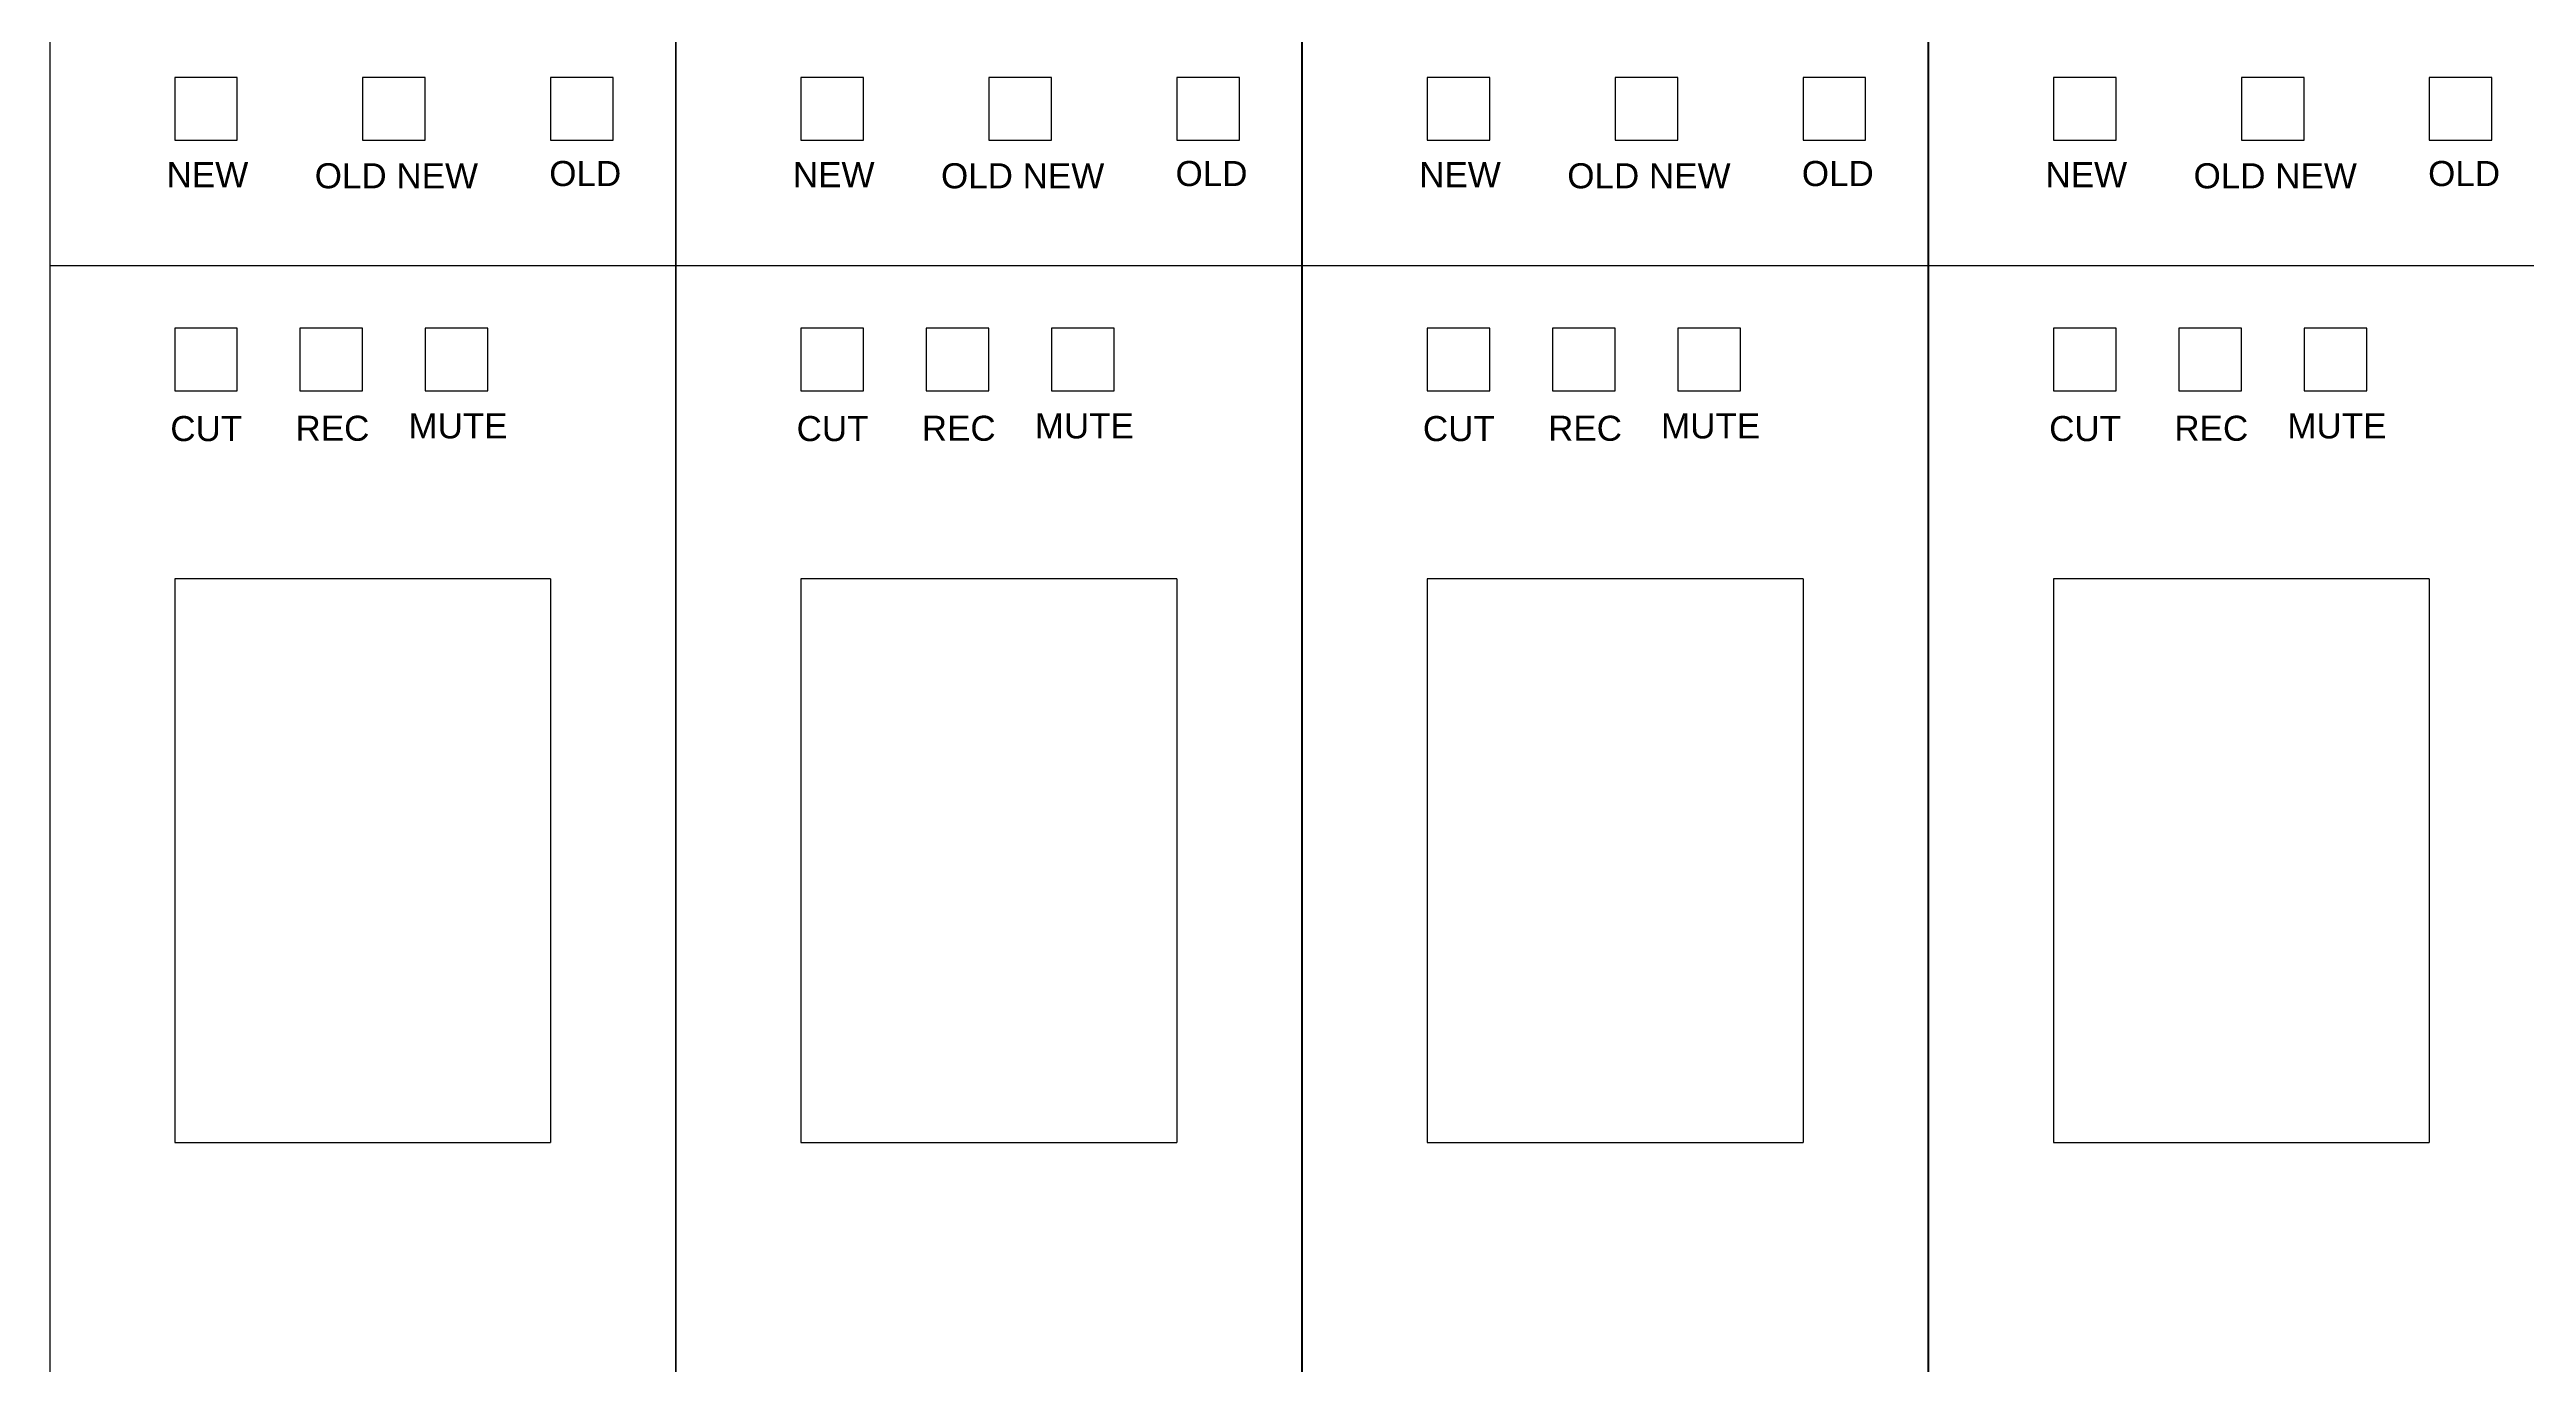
# Model space of a CAD drawing. Header units: inches. Extents: x 0 to 1600, y -1400 to 2600.
# Drawn here: x 800.2 to 1195.7, y -1155.5 to -945.5 of the extents above; entities that cross this region are included whole.
import ezdxf

# ---------------------------------------------------------------- set-up
doc = ezdxf.new("R2010")
doc.units = ezdxf.units.IN
doc.header["$MEASUREMENT"] = 0
doc.layers.get('0').update_dxf_attribs({"lineweight": 25, "true_color": 0xffffff})
doc.styles.add('textstyle2', font='')
doc.styles.add('textstyle29', font='')
doc.styles.add('textstyle37', font='')
doc.styles.add('textstyle39', font='')
doc.styles.add('textstyle40', font='')
doc.styles.add('textstyle48', font='')
doc.styles.add('textstyle5', font='')
doc.styles.add('textstyle50', font='')
doc.styles.add('textstyle51', font='')
doc.styles.add('textstyle61', font='')
doc.styles.add('textstyle7', font='')
doc.styles.add('textstyle8', font='')
doc.styles.add('textstyle917', font='')
doc.styles.add('textstyle920', font='')
doc.styles.add('textstyle922', font='')
doc.styles.add('textstyle923', font='')
doc.styles.add('textstyle933', font='')
doc.styles.add('textstyle936', font='')
doc.styles.add('textstyle938', font='')
doc.styles.add('textstyle939', font='')
doc.styles.add('textstyle950', font='')
doc.styles.add('textstyle953', font='')
doc.styles.add('textstyle955', font='')
doc.styles.add('textstyle956', font='')
doc.styles.get('textstyle2').set_extended_font_data('Liberation Sans')
doc.styles.get('textstyle29').set_extended_font_data('Liberation Sans')
doc.styles.get('textstyle37').set_extended_font_data('Liberation Sans')
doc.styles.get('textstyle39').set_extended_font_data('Liberation Sans')
doc.styles.get('textstyle40').set_extended_font_data('Liberation Sans')
doc.styles.get('textstyle48').set_extended_font_data('Liberation Sans')
doc.styles.get('textstyle5').set_extended_font_data('Liberation Sans')
doc.styles.get('textstyle50').set_extended_font_data('Liberation Sans')
doc.styles.get('textstyle51').set_extended_font_data('Liberation Sans')
doc.styles.get('textstyle61').set_extended_font_data('Liberation Sans')
doc.styles.get('textstyle7').set_extended_font_data('Liberation Sans')
doc.styles.get('textstyle8').set_extended_font_data('Liberation Sans')
doc.styles.get('textstyle917').set_extended_font_data('Liberation Sans')
doc.styles.get('textstyle920').set_extended_font_data('Liberation Sans')
doc.styles.get('textstyle922').set_extended_font_data('Liberation Sans')
doc.styles.get('textstyle923').set_extended_font_data('Liberation Sans')
doc.styles.get('textstyle933').set_extended_font_data('Liberation Sans')
doc.styles.get('textstyle936').set_extended_font_data('Liberation Sans')
doc.styles.get('textstyle938').set_extended_font_data('Liberation Sans')
doc.styles.get('textstyle939').set_extended_font_data('Liberation Sans')
doc.styles.get('textstyle950').set_extended_font_data('Liberation Sans')
doc.styles.get('textstyle953').set_extended_font_data('Liberation Sans')
doc.styles.get('textstyle955').set_extended_font_data('Liberation Sans')
doc.styles.get('textstyle956').set_extended_font_data('Liberation Sans')

msp = doc.modelspace()

# ---------------------------------------------------------------- linework, layer by layer
for p, q in [((900.22, -1400), (900.22, 1200)), ((1000.22, -1400), (1000.22, 1200)), ((1100.22, -1400), (1100.22, 1200)), ((800.26, -941.03), (800.26, -1221.03)), ((900.26, -941.03), (900.26, -1221.03)), ((1000.26, -941.03), (1000.26, -1221.03)), ((1100.26, -941.03), (1100.26, -1221.03)), ((820.22, -950), (820.22, -960)), ((830.22, -950), (820.22, -950)), ((830.22, -960), (830.22, -950)), ((850.22, -950), (850.22, -960)), ((860.22, -950), (850.22, -950)), ((860.22, -960), (860.22, -950)), ((880.22, -950), (880.22, -960)), ((890.22, -950), (880.22, -950)), ((890.22, -960), (890.22, -950)), ((920.22, -950), (920.22, -960)), ((930.22, -950), (920.22, -950)), ((930.22, -960), (930.22, -950)), ((950.22, -950), (950.22, -960)), ((960.22, -950), (950.22, -950)), ((960.22, -960), (960.22, -950)), ((980.22, -950), (980.22, -960)), ((990.22, -950), (980.22, -950)), ((990.22, -960), (990.22, -950)), ((1020.22, -950), (1020.22, -960)), ((1030.22, -950), (1020.22, -950)), ((1030.22, -960), (1030.22, -950)), ((1050.22, -950), (1050.22, -960)), ((1060.22, -950), (1050.22, -950)), ((1060.22, -960), (1060.22, -950)), ((1080.22, -950), (1080.22, -960)), ((1090.22, -950), (1080.22, -950)), ((1090.22, -960), (1090.22, -950)), ((1120.22, -950), (1120.22, -960)), ((1130.22, -950), (1120.22, -950)), ((1130.22, -960), (1130.22, -950)), ((1150.22, -950), (1150.22, -960)), ((1160.22, -950), (1150.22, -950)), ((1160.22, -960), (1160.22, -950)), ((1180.22, -950), (1180.22, -960)), ((1190.22, -950), (1180.22, -950)), ((1190.22, -960), (1190.22, -950)), ((820.22, -960), (830.22, -960)), ((850.22, -960), (860.22, -960)), ((880.22, -960), (890.22, -960)), ((920.22, -960), (930.22, -960)), ((950.22, -960), (960.22, -960)), ((980.22, -960), (990.22, -960)), ((1020.22, -960), (1030.22, -960)), ((1050.22, -960), (1060.22, -960)), ((1080.22, -960), (1090.22, -960)), ((1120.22, -960), (1130.22, -960)), ((1150.22, -960), (1160.22, -960)), ((1180.22, -960), (1190.22, -960)), ((800.22, -980), (900.22, -980)), ((900.22, -980), (1000.22, -980)), ((1000.22, -980), (1100.22, -980)), ((1100.22, -980), (1200.22, -980)), ((820.22, -990), (820.22, -1000)), ((830.22, -990), (820.22, -990)), ((830.22, -1000), (830.22, -990)), ((840.22, -990), (840.22, -1000)), ((850.22, -990), (840.22, -990)), ((850.22, -1000), (850.22, -990)), ((860.22, -990), (860.22, -1000)), ((870.22, -990), (860.22, -990)), ((870.22, -1000), (870.22, -990)), ((920.22, -990), (920.22, -1000)), ((930.22, -990), (920.22, -990)), ((930.22, -1000), (930.22, -990)), ((940.22, -990), (940.22, -1000)), ((950.22, -990), (940.22, -990)), ((950.22, -1000), (950.22, -990)), ((960.22, -990), (960.22, -1000)), ((970.22, -990), (960.22, -990)), ((970.22, -1000), (970.22, -990)), ((1020.22, -990), (1020.22, -1000)), ((1030.22, -990), (1020.22, -990)), ((1030.22, -1000), (1030.22, -990)), ((1040.22, -990), (1040.22, -1000)), ((1050.22, -990), (1040.22, -990)), ((1050.22, -1000), (1050.22, -990)), ((1060.22, -990), (1060.22, -1000)), ((1070.22, -990), (1060.22, -990)), ((1070.22, -1000), (1070.22, -990)), ((1120.22, -990), (1120.22, -1000)), ((1130.22, -990), (1120.22, -990)), ((1130.22, -1000), (1130.22, -990)), ((1140.22, -990), (1140.22, -1000)), ((1150.22, -990), (1140.22, -990)), ((1150.22, -1000), (1150.22, -990)), ((1160.22, -990), (1160.22, -1000)), ((1170.22, -990), (1160.22, -990)), ((1170.22, -1000), (1170.22, -990)), ((820.22, -1000), (830.22, -1000)), ((840.22, -1000), (850.22, -1000)), ((860.22, -1000), (870.22, -1000)), ((920.22, -1000), (930.22, -1000)), ((940.22, -1000), (950.22, -1000)), ((960.22, -1000), (970.22, -1000)), ((1020.22, -1000), (1030.22, -1000)), ((1040.22, -1000), (1050.22, -1000)), ((1060.22, -1000), (1070.22, -1000)), ((1120.22, -1000), (1130.22, -1000)), ((1140.22, -1000), (1150.22, -1000)), ((1160.22, -1000), (1170.22, -1000)), ((880.22, -1030), (820.22, -1030)), ((820.22, -1030), (820.22, -1120)), ((880.22, -1030), (880.22, -1120)), ((980.22, -1030), (920.22, -1030)), ((920.22, -1030), (920.22, -1120)), ((980.22, -1030), (980.22, -1120)), ((1080.22, -1030), (1020.22, -1030)), ((1020.22, -1030), (1020.22, -1120)), ((1080.22, -1030), (1080.22, -1120)), ((1180.22, -1030), (1120.22, -1030)), ((1120.22, -1030), (1120.22, -1120)), ((1180.22, -1030), (1180.22, -1120)), ((820.22, -1120), (880.22, -1120)), ((920.22, -1120), (980.22, -1120)), ((1020.22, -1120), (1080.22, -1120)), ((1120.22, -1120), (1180.22, -1120))]:
    msp.add_line(p, q)

# ---------------------------------------------------------------- texts
at = {"char_height": 1, "attachment_point": 1}
for s, insert, style in [('\\C7;\\H4;NEW', (818.93, -963.49), 'textstyle920'), ('\\C7;\\H4;OLD NEW', (842.58, -963.67), 'textstyle936'), ('\\C7;\\H4;OLD', (880.03, -963.31), 'textstyle953'), ('\\C7;\\H4;NEW', (918.93, -963.49), 'textstyle923'), ('\\C7;\\H4;OLD NEW', (942.58, -963.67), 'textstyle939'), ('\\C7;\\H4;OLD', (980.03, -963.31), 'textstyle956'), ('\\C7;\\H4;NEW', (1018.93, -963.49), 'textstyle922'), ('\\C7;\\H4;OLD NEW', (1042.58, -963.67), 'textstyle938'), ('\\C7;\\H4;OLD', (1080.03, -963.31), 'textstyle955'), ('\\C7;\\H4;NEW', (1118.93, -963.49), 'textstyle917'), ('\\C7;\\H4;OLD NEW', (1142.58, -963.67), 'textstyle933'), ('\\C7;\\H4;OLD', (1180.03, -963.31), 'textstyle950'), ('\\C7;\\H4;CUT', (819.52, -1004.03), 'textstyle5'), ('\\C7;\\H4;REC', (839.51, -1003.98), 'textstyle37'), ('\\C7;\\H4;MUTE', (857.55, -1003.6), 'textstyle48'), ('\\C7;\\H4;CUT', (919.52, -1004.03), 'textstyle8'), ('\\C7;\\H4;REC', (939.51, -1003.98), 'textstyle40'), ('\\C7;\\H4;MUTE', (957.55, -1003.6), 'textstyle51'), ('\\C7;\\H4;CUT', (1019.52, -1004.03), 'textstyle7'), ('\\C7;\\H4;REC', (1039.51, -1003.98), 'textstyle39'), ('\\C7;\\H4;MUTE', (1057.55, -1003.6), 'textstyle50'), ('\\C7;\\H4;CUT', (1119.52, -1004.03), 'textstyle2'), ('\\C7;\\H4;REC', (1139.51, -1003.98), 'textstyle29'), ('\\C7;\\H4;MUTE', (1157.55, -1003.6), 'textstyle61')]:
    msp.add_mtext(s, dxfattribs=dict(at, insert=insert, style=style))

doc.saveas('drawing.dxf')
